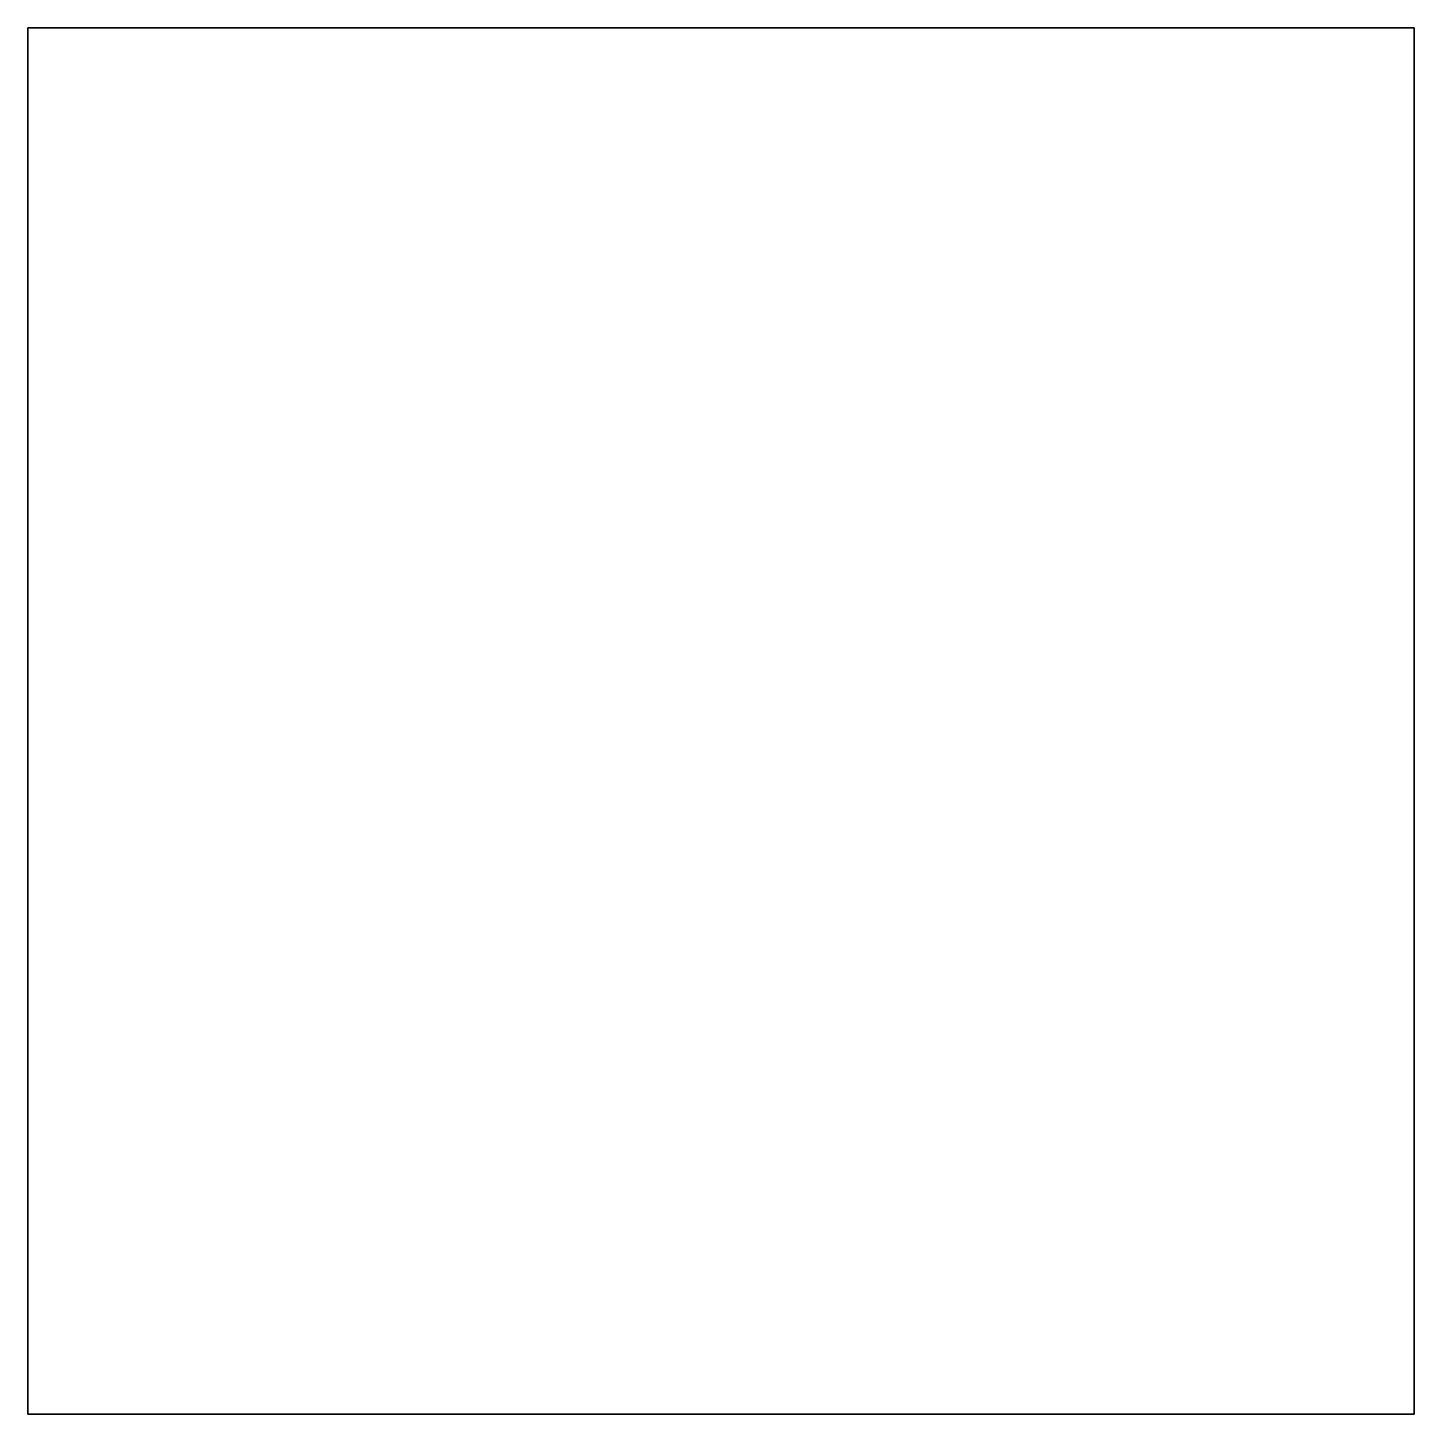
# Model space of a CAD drawing. Extents: x -1 to 1, y -1 to 1.
import ezdxf

# ---------------------------------------------------------------- set-up
doc = ezdxf.new("R2010")
doc.units = 0

msp = doc.modelspace()

# ---------------------------------------------------------------- linework, layer by layer
for points in [[(-1, 1), (-1, -1), (-1, -1, 2), (-1, 1, 2)], [(-1, 1, 2), (1, 1, 2), (1, 1), (-1, 1)], [(-1, -1), (-1, 1), (1, 1), (1, -1)], [(1, -1, 2), (1, 1, 2), (-1, 1, 2), (-1, -1, 2)], [(1, 1, 2), (1, -1, 2), (1, -1), (1, 1)], [(-1, -1), (1, -1), (1, -1, 2), (-1, -1, 2)]]:
    msp.add_3dface(points)

doc.saveas('drawing.dxf')
